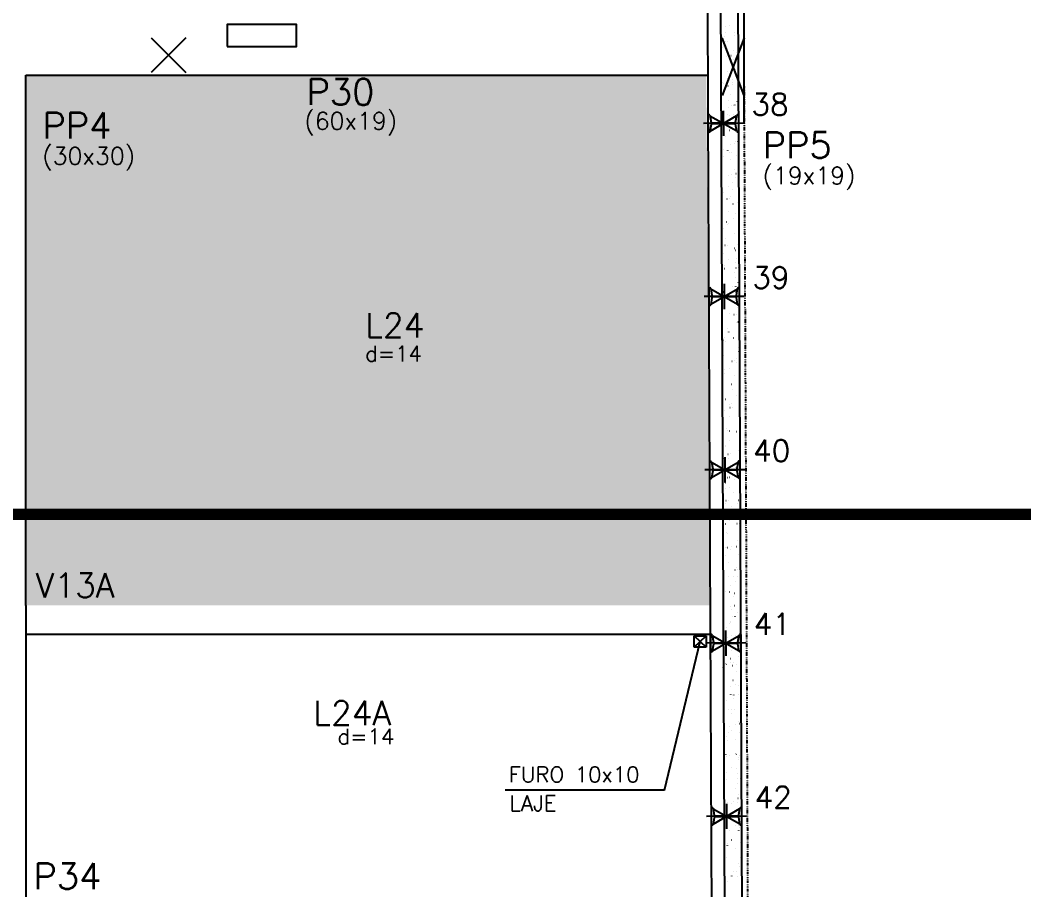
# Model space of a CAD drawing. Extents: x -40810 to 33675, y -2018 to 21213.
# Drawn here: x -3519 to -2638, y 10596 to 11349 of the extents above; entities that cross this region are included whole.
import ezdxf

# ---------------------------------------------------------------- set-up
doc = ezdxf.new("R2010")
doc.units = 0
doc.linetypes.add('ESTILO_TQS_0003', pattern=[1.5, 0.5, -0.4, 0.1, -0.5])
doc.layers.get('0').update_dxf_attribs({"color": 1, "lineweight": 9})
for name, color, linetype in [('1', 5, 'Continuous'), ('10', 7, 'Continuous'), ('12', 3, 'Continuous'), ('13', 7, 'Continuous'), ('130', 24, 'Continuous'), ('19', 5, 'Continuous'), ('24', 5, 'ESTILO_TQS_0003'), ('242', 3, 'Continuous'), ('4', 2, 'Continuous'), ('42', 7, 'Continuous'), ('49', 20, 'Continuous'), ('51', 6, 'Continuous'), ('52', 21, 'Continuous'), ('6', 6, 'Continuous'), ('8', 5, 'Continuous'), ('9', 3, 'Continuous'), ('STEPHANIE', 6, 'Continuous')]:
    doc.layers.add(name, color=color, linetype=linetype)
doc.styles.get("Standard").update_dxf_attribs({"font": 'romans.shx', "width": 0.8})

# ---------------------------------------------------------------- blocks, each defined once
blk = doc.blocks.new('_H9EFD498501-004')
for p, q in [((3963.743841, 3129.511517), (3963.743841, 3129.511517)), ((3963.743841, 3129.511517), (3963.743841, 3129.511517)), ((3963.743841, 3129.511517), (3963.743841, 3129.511517)), ((3967.683641, 3125.729411), (3967.693431, 3125.803769)), ((3967.936705, 3130.441052), (3968.009927, 3130.457285)), ((3971.597815, 3131.252701), (3971.671037, 3131.268934)), ((3975.682413, 3125.54037), (3975.72807, 3125.599872)), ((3978.079411, 3128.664199), (3978.125068, 3128.723701)), ((3963.777037, 3122.131784), (3963.777037, 3122.131784)), ((3963.777037, 3122.131784), (3963.777037, 3122.131784)), ((3963.777037, 3122.131784), (3963.777037, 3122.131784)), ((3963.801768, 3116.633801), (3963.801768, 3116.633801)), ((3963.801768, 3116.633801), (3963.801768, 3116.633801)), ((3964.933177, 3122.182262), (3965.008105, 3122.185534)), ((3966.806392, 3122.264049), (3966.881321, 3122.26732)), ((3968.292591, 3117.629392), (3968.365813, 3117.645625)), ((3969.427389, 3117.388665), (3969.473046, 3117.448166)), ((3975.647969, 3122.65008), (3975.722898, 3122.653352)), ((3963.831179, 3110.095542), (3963.831179, 3110.095542)), ((3963.831179, 3110.095542), (3963.831179, 3110.095542)), ((3963.831179, 3110.095542), (3963.831179, 3110.095542)), ((3965.683506, 3112.509542), (3965.729164, 3112.569043)), ((3966.092854, 3113.646177), (3966.102643, 3113.720535)), ((3977.179957, 3107.82169), (3977.189747, 3107.896048)), ((3963.859695, 3103.756085), (3963.859695, 3103.756085)), ((3963.859695, 3103.756085), (3963.859695, 3103.756085)), ((3963.859695, 3103.756085), (3963.859695, 3103.756085)), ((3963.867453, 3102.031597), (3963.867453, 3102.031597)), ((3963.867453, 3102.031597), (3963.867453, 3102.031597)), ((3964.360153, 3102.053109), (3964.435081, 3102.05638)), ((3964.428645, 3101.005255), (3964.438434, 3101.079613)), ((3969.014589, 3104.898898), (3969.087811, 3104.915131)), ((3972.675699, 3105.710546), (3972.748921, 3105.726779)), ((3974.475516, 3102.494755), (3974.550445, 3102.498026)), ((3976.348731, 3102.576541), (3976.42366, 3102.579813)), ((3963.890458, 3096.917321), (3963.890458, 3096.917321)), ((3963.917623, 3090.87837), (3963.917623, 3090.87837)), ((3963.917623, 3090.87837), (3963.917623, 3090.87837)), ((3969.370475, 3092.087238), (3969.443697, 3092.103471)), ((3975.691959, 3096.519218), (3975.701748, 3096.593577)), ((3975.857643, 3094.143045), (3975.9033, 3094.202546)), ((3978.254641, 3097.266873), (3978.300298, 3097.326375)), ((3963.957868, 3081.93141), (3963.957868, 3081.93141)), ((3965.060915, 3081.97957), (3965.135844, 3081.982841)), ((3965.858736, 3081.112216), (3965.904393, 3081.171718)), ((3969.602619, 3085.991339), (3969.648276, 3086.050841)), ((3973.902492, 3082.365602), (3973.977421, 3082.368873)), ((3974.101171, 3084.435984), (3974.11096, 3084.510342)), ((3963.97261, 3078.654168), (3963.97261, 3078.654168)), ((3963.97261, 3078.654168), (3963.97261, 3078.654168)), ((3963.97261, 3078.654168), (3963.97261, 3078.654168)), ((3963.97555, 3078.000654), (3963.97555, 3078.000654)), ((3963.97555, 3078.000654), (3963.97555, 3078.000654)), ((3963.97555, 3078.000654), (3963.97555, 3078.000654)), ((3970.092473, 3079.356744), (3970.165695, 3079.372977)), ((3972.436962, 3071.795062), (3972.446751, 3071.869421)), ((3973.753583, 3080.168392), (3973.826805, 3080.184625)), ((3964.033477, 3065.122939), (3964.033477, 3065.122939)), ((3964.033477, 3065.122939), (3964.033477, 3065.122939)), ((3970.448359, 3066.545084), (3970.521582, 3066.561317)), ((3978.429871, 3065.869548), (3978.475528, 3065.929049)), ((3964.048284, 3061.831223), (3964.048284, 3061.831223)), ((3964.048284, 3061.831223), (3964.048284, 3061.831223)), ((3964.048284, 3061.831223), (3964.048284, 3061.831223)), ((3969.777849, 3054.594013), (3969.823506, 3054.653515)), ((3970.948963, 3060.492591), (3970.958753, 3060.566949)), ((3972.730039, 3062.210276), (3972.804968, 3062.213548)), ((3974.603254, 3062.292063), (3974.678183, 3062.295334)), ((3974.831467, 3054.626238), (3974.904689, 3054.642471)), ((3976.032873, 3062.745719), (3976.07853, 3062.805221)), ((3964.091404, 3052.245223), (3964.091404, 3052.245223)), ((3964.091404, 3052.245223), (3964.091404, 3052.245223)), ((3964.091404, 3052.245223), (3964.091404, 3052.245223)), ((3964.114041, 3047.212795), (3964.114041, 3047.212795)), ((3964.114041, 3047.212795), (3964.114041, 3047.212795)), ((3964.114041, 3047.212795), (3964.114041, 3047.212795)), ((3966.033966, 3049.71489), (3966.079623, 3049.774392)), ((3969.358175, 3048.409356), (3969.367965, 3048.483715)), ((3971.170357, 3053.814589), (3971.243579, 3053.830822)), ((3964.138699, 3041.731036), (3964.138699, 3041.731036)), ((3964.138699, 3041.731036), (3964.138699, 3041.731036)), ((3964.149331, 3039.367508), (3964.149331, 3039.367508)), ((3964.149331, 3039.367508), (3964.149331, 3039.367508)), ((3971.526244, 3041.00293), (3971.599466, 3041.019163)), ((3972.157015, 3042.081123), (3972.231944, 3042.084394)), ((3967.693966, 3035.768435), (3967.703756, 3035.842793)), ((3972.248241, 3028.272435), (3972.321463, 3028.288668)), ((3975.909351, 3029.084084), (3975.982573, 3029.100317)), ((3976.208102, 3031.348393), (3976.25376, 3031.407895)), ((3978.605101, 3034.472222), (3978.650758, 3034.531724)), ((3978.95728, 3031.282398), (3978.96707, 3031.356757)), ((3964.207258, 3026.489792), (3964.207258, 3026.489792)), ((3964.207258, 3026.489792), (3964.207258, 3026.489792)), ((3964.207258, 3026.489792), (3964.207258, 3026.489792)), ((3964.229114, 3021.630849), (3964.229114, 3021.630849)), ((3964.229114, 3021.630849), (3964.229114, 3021.630849)), ((3964.229114, 3021.630849), (3964.229114, 3021.630849)), ((3966.205968, 3024.465963), (3966.215757, 3024.540321)), ((3969.953079, 3023.196688), (3969.998736, 3023.256189)), ((3970.984562, 3021.925798), (3971.059491, 3021.929069)), ((3972.857777, 3022.007584), (3972.932706, 3022.010856)), ((3977.366492, 3019.199164), (3977.376282, 3019.273522)), ((3964.255472, 3015.771422), (3964.255472, 3015.771422)), ((3964.255472, 3015.771422), (3964.255472, 3015.771422)), ((3964.255472, 3015.771422), (3964.255472, 3015.771422)), ((3964.265185, 3013.612076), (3964.265185, 3013.612076)), ((3964.265185, 3013.612076), (3964.265185, 3013.612076)), ((3964.61518, 3012.382729), (3964.624969, 3012.457087)), ((3966.209196, 3018.317565), (3966.254853, 3018.377066)), ((3972.604128, 3015.460776), (3972.67735, 3015.477009)), ((3964.282095, 3009.852704), (3964.282095, 3009.852704)), ((3964.282095, 3009.852704), (3964.282095, 3009.852704)), ((3964.31953, 3001.530662), (3964.31953, 3001.530662)), ((3964.31953, 3001.530662), (3964.31953, 3001.530662)), ((3970.411538, 3001.796644), (3970.486467, 3001.799916)), ((3973.326125, 3002.730281), (3973.399348, 3002.746514)), ((3975.702283, 3006.558242), (3975.712073, 3006.6326)), ((3976.987235, 3003.541929), (3977.060458, 3003.558162)), ((3978.78033, 3003.074897), (3978.825988, 3003.134398)), ((3964.323112, 3000.734361), (3964.323112, 3000.734361)), ((3964.323112, 3000.734361), (3964.323112, 3000.734361)), ((3964.323112, 3000.734361), (3964.323112, 3000.734361)), ((3974.214285, 2995.255771), (3974.224074, 2995.330129)), ((3976.383332, 2999.951068), (3976.428989, 3000.010569)), ((3964.381039, 2987.856645), (3964.381039, 2987.856645)), ((3964.381039, 2987.856645), (3964.381039, 2987.856645)), ((3964.396902, 2984.330048), (3964.396902, 2984.330048)), ((3964.396902, 2984.330048), (3964.396902, 2984.330048)), ((3964.396902, 2984.330048), (3964.396902, 2984.330048)), ((3966.384426, 2986.920239), (3966.430083, 2986.979741)), ((3970.128309, 2991.799362), (3970.173966, 2991.858864)), ((3973.682012, 2989.918621), (3973.755234, 2989.934854)), ((3964.409945, 2981.430475), (3964.409945, 2981.430475)), ((3964.409945, 2981.430475), (3964.409945, 2981.430475)), ((3964.409945, 2981.430475), (3964.409945, 2981.430475)), ((3969.239085, 2981.641319), (3969.314014, 2981.644591)), ((3971.1123, 2981.723106), (3971.187229, 2981.726377)), ((3972.623497, 2983.172536), (3972.633286, 2983.246895)), ((3974.404009, 2977.188127), (3974.477232, 2977.20436)), ((3978.06512, 2977.999775), (3978.138342, 2978.016008)), ((3964.438966, 2974.97893), (3964.438966, 2974.97893)), ((3964.438966, 2974.97893), (3964.438966, 2974.97893)), ((3964.438966, 2974.97893), (3964.438966, 2974.97893)), ((3970.959288, 2970.531614), (3970.969077, 2970.605973)), ((3976.558562, 2968.553742), (3976.604219, 2968.613244)), ((3978.95556, 2971.677571), (3979.001217, 2971.737072)), ((3964.496893, 2962.101214), (3964.496893, 2962.101214)), ((3964.496893, 2962.101214), (3964.496893, 2962.101214)), ((3964.500361, 2961.330288), (3964.500361, 2961.330288)), ((3964.500361, 2961.330288), (3964.500361, 2961.330288)), ((3968.666061, 2961.512166), (3968.74099, 2961.515437)), ((3969.471289, 2959.229143), (3969.481079, 2959.303501)), ((3970.303538, 2960.402037), (3970.349196, 2960.461538)), ((3974.759896, 2964.376467), (3974.833118, 2964.3927)), ((3978.781424, 2961.953812), (3978.856353, 2961.957084)), ((3964.538333, 2952.888675), (3964.538333, 2952.888675)), ((3964.538333, 2952.888675), (3964.538333, 2952.888675)), ((3964.538333, 2952.888675), (3964.538333, 2952.888675)), ((3964.55482, 2949.223499), (3964.55482, 2949.223499)), ((3964.55482, 2949.223499), (3964.55482, 2949.223499)), ((3964.55482, 2949.223499), (3964.55482, 2949.223499)), ((3966.559656, 2955.522914), (3966.605313, 2955.582415)), ((3975.481894, 2951.645973), (3975.555116, 2951.662205)), ((3979.143004, 2952.457621), (3979.216226, 2952.473854)), ((3964.590776, 2941.2301), (3964.590776, 2941.2301)), ((3964.590776, 2941.2301), (3964.590776, 2941.2301)), ((3964.590776, 2941.2301), (3964.590776, 2941.2301)), ((3967.493608, 2941.356841), (3967.568537, 2941.360112)), ((3967.880501, 2947.145909), (3967.890291, 2947.220267)), ((3969.366823, 2941.438627), (3969.441752, 2941.441899)), ((3978.2084, 2941.824659), (3978.283329, 2941.82793)), ((3978.967605, 2941.321422), (3978.977394, 2941.39578)), ((3979.13079, 2940.280245), (3979.176447, 2940.339747)), ((3964.612747, 2936.345783), (3964.612747, 2936.345783)), ((3964.612747, 2936.345783), (3964.612747, 2936.345783)), ((3966.216292, 2934.504987), (3966.226082, 2934.579345)), ((3975.83778, 2938.834313), (3975.911002, 2938.850546)), ((3976.733792, 2937.156417), (3976.779449, 2937.215918)), ((3964.670674, 2923.468068), (3964.670674, 2923.468068)), ((3964.670674, 2923.468068), (3964.670674, 2923.468068)), ((3964.670674, 2923.468068), (3964.670674, 2923.468068)), ((3964.673733, 2922.788087), (3964.673733, 2922.788087)), ((3964.673733, 2922.788087), (3964.673733, 2922.788087)), ((3964.673733, 2922.788087), (3964.673733, 2922.788087)), ((3964.728294, 2923.202515), (3964.738083, 2923.276874)), ((3966.734886, 2924.125588), (3966.780543, 2924.185089)), ((3970.478768, 2929.004711), (3970.524425, 2929.064212)), ((3976.559778, 2926.103818), (3976.633, 2926.120051)), ((3977.479606, 2930.018951), (3977.489396, 2930.093309)), ((3964.679764, 2921.447302), (3964.679764, 2921.447302)), ((3964.679764, 2921.447302), (3964.679764, 2921.447302)), ((3964.679764, 2921.447302), (3964.679764, 2921.447302)), ((3964.681192, 2921.129913), (3964.681192, 2921.129913)), ((3964.681192, 2921.129913), (3964.681192, 2921.129913)), ((3966.920584, 2921.227687), (3966.995513, 2921.230959)), ((3975.888818, 2917.935716), (3975.898608, 2918.010075)), ((3977.035947, 2921.669334), (3977.110876, 2921.672605)), ((3978.909163, 2921.75112), (3978.984091, 2921.754392)), ((3964.728601, 2910.590352), (3964.728601, 2910.590352)), ((3964.728601, 2910.590352), (3964.728601, 2910.590352)), ((3974.224609, 2905.294794), (3974.234399, 2905.369153)), ((3976.909022, 2905.759091), (3976.954679, 2905.818592)), ((3976.915664, 2913.292159), (3976.988887, 2913.308392)), ((3979.30602, 2908.88292), (3979.351677, 2908.942421)), ((3964.771607, 2901.029726), (3964.771607, 2901.029726)), ((3964.771607, 2901.029726), (3964.771607, 2901.029726)), ((3964.771607, 2901.029726), (3964.771607, 2901.029726)), ((3964.786528, 2897.712636), (3964.786528, 2897.712636)), ((3964.786528, 2897.712636), (3964.786528, 2897.712636)), ((3964.786528, 2897.712636), (3964.786528, 2897.712636)), ((3965.748131, 2901.072362), (3965.82306, 2901.075634)), ((3967.621346, 2901.154149), (3967.696275, 2901.15742)), ((3970.653998, 2897.607385), (3970.699655, 2897.666887)), ((3976.462923, 2901.54018), (3976.537852, 2901.543452)), ((3977.637662, 2900.561664), (3977.710884, 2900.577897)), ((3964.821195, 2890.005928), (3964.821195, 2890.005928)), ((3964.821195, 2890.005928), (3964.821195, 2890.005928)), ((3964.821195, 2890.005928), (3964.821195, 2890.005928)), ((3966.910115, 2892.728262), (3966.955772, 2892.787764)), ((3972.736611, 2893.992323), (3972.7464, 2894.066681)), ((3977.993549, 2887.750005), (3978.066771, 2887.766238)), ((3964.844455, 2884.834921), (3964.886775, 2884.844303)), ((3964.844455, 2884.834921), (3964.844455, 2884.834921)), ((3964.862023, 2880.929539), (3964.862023, 2880.929539)), ((3964.862023, 2880.929539), (3964.862023, 2880.929539)), ((3965.175107, 2880.943209), (3965.250035, 2880.94648)), ((3971.145823, 2881.909089), (3971.155612, 2881.983447)), ((3975.29047, 2881.384855), (3975.365399, 2881.388127)), ((3977.163686, 2881.466642), (3977.238614, 2881.469913)), ((3964.902383, 2871.957205), (3964.902383, 2871.957205)), ((3964.902383, 2871.957205), (3964.902383, 2871.957205)), ((3964.902383, 2871.957205), (3964.902383, 2871.957205)), ((3977.084252, 2874.361765), (3977.129909, 2874.421267)), ((3978.715546, 2875.01951), (3978.788768, 2875.035743)), ((3979.48125, 2877.485594), (3979.526907, 2877.545096)), ((3964.952438, 2860.829352), (3964.952438, 2860.829352)), ((3965.875869, 2860.86967), (3965.950798, 2860.872942)), ((3967.085345, 2861.330937), (3967.131002, 2861.390438)), ((3969.481614, 2869.268167), (3969.491403, 2869.342525)), ((3970.829228, 2866.21006), (3970.874885, 2866.269561)), ((3974.717446, 2861.255702), (3974.792375, 2861.258973)), ((3979.071433, 2862.20785), (3979.144655, 2862.224083)), ((3964.96031, 2859.07949), (3964.96031, 2859.07949)), ((3964.962626, 2858.564555), (3964.962626, 2858.564555)), ((3964.962626, 2858.564555), (3964.962626, 2858.564555)), ((3964.962626, 2858.564555), (3964.962626, 2858.564555)), ((3965.891437, 2859.285916), (3965.964659, 2859.302149)), ((3967.993615, 2857.965695), (3968.003405, 2858.040054)), ((3979.15414, 2852.698896), (3979.163929, 2852.773255)), ((3965.018237, 2846.201774), (3965.018237, 2846.201774)), ((3965.018237, 2846.201774), (3965.018237, 2846.201774)), ((3965.018237, 2846.201774), (3965.018237, 2846.201774)), ((3966.402827, 2845.882461), (3966.412617, 2845.956819)), ((3977.259482, 2842.96444), (3977.305139, 2843.023941)), ((3979.65648, 2846.088268), (3979.702137, 2846.14777)), ((3979.79343, 2849.477356), (3979.866652, 2849.493589)), ((3965.042854, 2840.729165), (3965.042854, 2840.729165)), ((3965.042854, 2840.729165), (3965.042854, 2840.729165)), ((3965.042854, 2840.729165), (3965.042854, 2840.729165)), ((3965.065371, 2835.723469), (3965.065371, 2835.723469)), ((3965.065371, 2835.723469), (3965.065371, 2835.723469)), ((3971.004458, 2834.812734), (3971.050115, 2834.872236)), ((3973.544993, 2841.100377), (3973.619922, 2841.103648)), ((3975.418208, 2841.182163), (3975.493137, 2841.185434)), ((3977.489931, 2840.057974), (3977.49972, 2840.132333)), ((3965.076164, 2833.324059), (3965.076164, 2833.324059)), ((3965.104057, 2827.123182), (3965.104057, 2827.123182)), ((3965.104057, 2827.123182), (3965.104057, 2827.123182)), ((3965.104057, 2827.123182), (3965.104057, 2827.123182)), ((3966.969321, 2833.743761), (3967.042543, 2833.759994)), ((3967.260575, 2829.933611), (3967.306232, 2829.993112)), ((3976.001932, 2828.755503), (3976.011722, 2828.829861)), ((3965.133269, 2820.628978), (3965.133269, 2820.628978)), ((3965.133269, 2820.628978), (3965.133269, 2820.628978)), ((3965.134091, 2820.446343), (3965.134091, 2820.446343)), ((3965.134091, 2820.446343), (3965.134091, 2820.446343)), ((3965.134091, 2820.446343), (3965.134091, 2820.446343)), ((3972.971969, 2820.971223), (3973.046898, 2820.974495)), ((3974.411144, 2816.672269), (3974.420934, 2816.746627)), ((3968.047205, 2808.201607), (3968.120427, 2808.21784)), ((3977.434711, 2811.567114), (3977.480368, 2811.626615)), ((3979.831709, 2814.690943), (3979.877367, 2814.750444)), ((3965.192018, 2807.568627), (3965.192018, 2807.568627)), ((3965.223685, 2800.528791), (3965.223685, 2800.528791)), ((3965.223685, 2800.528791), (3965.223685, 2800.528791)), ((3965.223685, 2800.528791), (3965.223685, 2800.528791)), ((3971.179688, 2803.415408), (3971.225345, 2803.47491)), ((3971.799516, 2800.815898), (3971.874445, 2800.81917)), ((3972.746935, 2804.031347), (3972.756725, 2804.105705)), ((3973.672731, 2800.897684), (3973.74766, 2800.900956)), ((3965.245488, 2795.681808), (3965.245488, 2795.681808)), ((3965.245488, 2795.681808), (3965.245488, 2795.681808)), ((3965.245488, 2795.681808), (3965.245488, 2795.681808)), ((3965.249945, 2794.690912), (3965.249945, 2794.690912)), ((3965.249945, 2794.690912), (3965.249945, 2794.690912)), ((3965.249945, 2794.690912), (3965.249945, 2794.690912)), ((3967.435805, 2798.536285), (3967.481462, 2798.595787)), ((3971.258937, 2792.728875), (3971.268726, 2792.803234)), ((3965.307872, 2781.813196), (3965.307872, 2781.813196)), ((3965.307872, 2781.813196), (3965.307872, 2781.813196)), ((3965.307872, 2781.813196), (3965.307872, 2781.813196)), ((3965.463979, 2781.847804), (3965.537201, 2781.864037)), ((3969.125089, 2782.659453), (3969.198311, 2782.675686)), ((3980.006939, 2783.293617), (3980.052596, 2783.353119)), ((3965.3141, 2780.428604), (3965.3141, 2780.428604)), ((3965.3141, 2780.428604), (3965.3141, 2780.428604)), ((3969.668149, 2780.645641), (3969.677938, 2780.719999)), ((3971.226492, 2780.686745), (3971.301421, 2780.690016)), ((3977.609941, 2780.169788), (3977.655598, 2780.22929)), ((3965.365799, 2768.935481), (3965.365799, 2768.935481)), ((3965.365799, 2768.935481), (3965.365799, 2768.935481)), ((3965.386918, 2764.240435), (3965.386918, 2764.240435)), ((3965.386918, 2764.240435), (3965.386918, 2764.240435)), ((3965.386918, 2764.240435), (3965.386918, 2764.240435)), ((3965.819866, 2769.036145), (3965.893088, 2769.052378)), ((3967.611035, 2767.13896), (3967.656692, 2767.198461)), ((3968.00394, 2768.004719), (3968.013729, 2768.079077)), ((3971.354918, 2772.018083), (3971.400575, 2772.077584)), ((3965.404516, 2760.328417), (3965.404516, 2760.328417)), ((3965.404516, 2760.328417), (3965.404516, 2760.328417)), ((3965.404516, 2760.328417), (3965.404516, 2760.328417)), ((3965.423726, 2756.057765), (3965.423726, 2756.057765)), ((3965.423726, 2756.057765), (3965.423726, 2756.057765)), ((3965.423726, 2756.057765), (3965.423726, 2756.057765)), ((3966.515941, 2756.702248), (3966.525731, 2756.776606)), ((3966.541863, 2756.30565), (3966.615085, 2756.321883)), ((3970.054039, 2760.53142), (3970.128968, 2760.534691)), ((3970.202973, 2757.117299), (3970.276195, 2757.133532)), ((3971.927254, 2760.613206), (3972.002183, 2760.616477)), ((3979.267254, 2763.518683), (3979.277043, 2763.593041)), ((3965.457008, 2748.658852), (3965.457008, 2748.658852)), ((3965.457008, 2748.658852), (3965.457008, 2748.658852)), ((3965.457008, 2748.658852), (3965.457008, 2748.658852)), ((3977.676466, 2751.435449), (3977.686255, 2751.509807)), ((3977.785171, 2748.772463), (3977.830828, 2748.831964)), ((3980.182169, 2751.896291), (3980.227826, 2751.955793)), ((3965.481653, 2743.18005), (3965.481653, 2743.18005)), ((3965.481653, 2743.18005), (3965.481653, 2743.18005)), ((3965.494931, 2740.22823), (3965.494931, 2740.22823)), ((3965.494931, 2740.22823), (3965.494931, 2740.22823)), ((3966.89775, 2743.493991), (3966.970972, 2743.510224)), ((3969.481015, 2740.402266), (3969.555944, 2740.405538)), ((3971.530147, 2740.620757), (3971.575804, 2740.680259)), ((3976.012257, 2738.794527), (3976.022046, 2738.868885)), ((3979.596378, 2740.843912), (3979.671307, 2740.847184)), ((3965.528349, 2732.799062), (3965.528349, 2732.799062)), ((3965.528349, 2732.799062), (3965.528349, 2732.799062)), ((3965.528349, 2732.799062), (3965.528349, 2732.799062)), ((3965.53958, 2730.302334), (3965.53958, 2730.302334)), ((3965.53958, 2730.302334), (3965.53958, 2730.302334)), ((3965.53958, 2730.302334), (3965.53958, 2730.302334)), ((3967.619747, 2730.763496), (3967.69297, 2730.779729)), ((3967.786265, 2735.741634), (3967.831922, 2735.801136)), ((3971.280857, 2731.575144), (3971.35408, 2731.591377)), ((3965.585347, 2720.128043), (3965.585347, 2720.128043)), ((3965.585347, 2720.128043), (3965.585347, 2720.128043)), ((3965.585347, 2720.128043), (3965.585347, 2720.128043)), ((3968.308562, 2720.246941), (3968.383491, 2720.250212)), ((3970.181777, 2720.328727), (3970.256706, 2720.331999)), ((3974.524258, 2727.492055), (3974.534048, 2727.566414)), ((3979.023354, 2720.714759), (3979.098283, 2720.71803)), ((3980.357399, 2720.498966), (3980.403056, 2720.558467)), ((3965.597507, 2717.424618), (3965.597507, 2717.424618)), ((3965.597507, 2717.424618), (3965.597507, 2717.424618)), ((3967.975634, 2717.951836), (3968.048856, 2717.968069)), ((3972.93347, 2715.408821), (3972.94326, 2715.483179)), ((3977.960401, 2717.375137), (3978.006058, 2717.434639)), ((3965.655434, 2704.546903), (3965.655434, 2704.546903)), ((3965.655434, 2704.546903), (3965.655434, 2704.546903)), ((3965.655434, 2704.546903), (3965.655434, 2704.546903)), ((3967.961494, 2704.344308), (3968.007152, 2704.40381)), ((3968.697631, 2705.221342), (3968.770854, 2705.237575)), ((3971.269261, 2702.767899), (3971.279051, 2702.842257)), ((3971.705377, 2709.223431), (3971.751034, 2709.282933)), ((3972.358742, 2706.03299), (3972.431964, 2706.049223)), ((3965.66978, 2701.357688), (3965.66978, 2701.357688)), ((3965.66978, 2701.357688), (3965.66978, 2701.357688)), ((3965.66978, 2701.357688), (3965.66978, 2701.357688)), ((3965.675762, 2700.027856), (3965.675762, 2700.027856)), ((3965.675762, 2700.027856), (3965.675762, 2700.027856)), ((3967.735538, 2700.117788), (3967.810467, 2700.121059)), ((3977.850901, 2700.559434), (3977.92583, 2700.562705)), ((3979.724117, 2700.64122), (3979.799045, 2700.644492)), ((3965.713361, 2691.669187), (3965.713361, 2691.669187)), ((3965.713361, 2691.669187), (3965.713361, 2691.669187)), ((3969.053518, 2692.409682), (3969.12674, 2692.425915)), ((3969.781263, 2691.465428), (3969.791052, 2691.539786)), ((3978.135631, 2685.977811), (3978.181288, 2686.037313)), ((3980.532629, 2689.10164), (3980.578286, 2689.161142)), ((3965.766178, 2679.927669), (3965.766178, 2679.927669)), ((3965.766178, 2679.927669), (3965.766178, 2679.927669)), ((3965.766178, 2679.927669), (3965.766178, 2679.927669)), ((3965.771288, 2678.791472), (3965.771288, 2678.791472)), ((3965.771288, 2678.791472), (3965.771288, 2678.791472)), ((3965.771288, 2678.791472), (3965.771288, 2678.791472)), ((3966.563085, 2679.962462), (3966.638014, 2679.965734)), ((3968.190475, 2679.382193), (3968.200264, 2679.456552)), ((3968.4363, 2680.044249), (3968.511229, 2680.04752)), ((3969.775516, 2679.679188), (3969.848738, 2679.69542)), ((3971.880607, 2677.826106), (3971.926264, 2677.885607)), ((3973.436626, 2680.490836), (3973.509848, 2680.507069)), ((3977.277877, 2680.43028), (3977.352806, 2680.433552)), ((3965.811211, 2669.916315), (3965.811211, 2669.916315)), ((3965.811211, 2669.916315), (3965.811211, 2669.916315)), ((3965.811211, 2669.916315), (3965.811211, 2669.916315)), ((3968.136724, 2672.946983), (3968.182381, 2673.006484)), ((3979.277578, 2673.557707), (3979.287368, 2673.632065)), ((3965.829215, 2665.913756), (3965.829215, 2665.913756)), ((3965.829215, 2665.913756), (3965.829215, 2665.913756)), ((3965.848646, 2661.594235), (3965.848646, 2661.594235)), ((3965.856593, 2659.827482), (3965.856593, 2659.827482)), ((3965.856593, 2659.827482), (3965.856593, 2659.827482)), ((3965.990061, 2659.833309), (3966.064989, 2659.83658)), ((3966.526266, 2666.741271), (3966.536055, 2666.81563)), ((3970.131402, 2666.867528), (3970.204624, 2666.883761)), ((3976.105424, 2660.274955), (3976.180353, 2660.278227)), ((3977.78958, 2662.255235), (3977.799369, 2662.329594)), ((3977.97864, 2660.356742), (3978.053568, 2660.360013)), ((3965.887143, 2653.036041), (3965.887143, 2653.036041)), ((3965.887143, 2653.036041), (3965.887143, 2653.036041)), ((3965.887143, 2653.036041), (3965.887143, 2653.036041)), ((3970.8534, 2654.137033), (3970.926622, 2654.153266)), ((3974.51451, 2654.948682), (3974.587732, 2654.964915)), ((3976.198792, 2650.172001), (3976.208581, 2650.246359)), ((3978.310861, 2654.580486), (3978.356518, 2654.639987)), ((3980.707859, 2657.704315), (3980.753516, 2657.763816)), ((3968.311954, 2641.549657), (3968.357611, 2641.609159)), ((3971.209286, 2641.325374), (3971.282509, 2641.341607)), ((3972.055837, 2646.42878), (3972.101494, 2646.488282)), ((3965.94507, 2640.158325), (3965.94507, 2640.158325)), ((3965.94507, 2640.158325), (3965.94507, 2640.158325)), ((3965.947008, 2639.727295), (3965.947008, 2639.727295)), ((3965.952642, 2638.474942), (3965.960613, 2638.48533)), ((3965.952642, 2638.474942), (3965.952642, 2638.474942)), ((3965.952642, 2638.474942), (3965.952642, 2638.474942)), ((3966.690823, 2639.75977), (3966.765752, 2639.763042)), ((3974.534583, 2637.531079), (3974.544372, 2637.605437)), ((3975.5324, 2640.145802), (3975.607329, 2640.149073)), ((3966.002997, 2627.280609), (3966.002997, 2627.280609)), ((3966.002997, 2627.280609), (3966.002997, 2627.280609)), ((3966.002997, 2627.280609), (3966.002997, 2627.280609)), ((3971.931284, 2628.594879), (3972.004506, 2628.611112)), ((3973.046584, 2626.228608), (3973.056374, 2626.302966)), ((3975.592394, 2629.406528), (3975.665616, 2629.422761)), ((3978.48609, 2623.18316), (3978.531748, 2623.242662)), ((3980.883089, 2626.306989), (3980.928746, 2626.36649)), ((3966.037424, 2619.627108), (3966.037424, 2619.627108)), ((3966.037424, 2619.627108), (3966.037424, 2619.627108)), ((3966.037424, 2619.627108), (3966.037424, 2619.627108)), ((3966.060924, 2614.402894), (3966.060924, 2614.402894)), ((3966.060924, 2614.402894), (3966.060924, 2614.402894)), ((3971.455796, 2614.145373), (3971.465586, 2614.219732)), ((3972.231067, 2615.031455), (3972.276724, 2615.090956)), ((3972.287171, 2615.78322), (3972.360393, 2615.799453)), ((3974.359947, 2619.990477), (3974.434876, 2619.993748)), ((3976.233163, 2620.072263), (3976.308091, 2620.075535)), ((3966.094073, 2607.033568), (3966.135843, 2607.088004)), ((3966.094073, 2607.033568), (3966.094073, 2607.033568)), ((3966.094073, 2607.033568), (3966.094073, 2607.033568)), ((3968.487184, 2610.152332), (3968.532841, 2610.211833)), ((3966.118851, 2601.525178), (3966.118851, 2601.525178)), ((3966.118851, 2601.525178), (3966.118851, 2601.525178)), ((3966.118851, 2601.525178), (3966.118851, 2601.525178)), ((3966.127839, 2599.526921), (3966.127839, 2599.526921)), ((3966.127839, 2599.526921), (3966.127839, 2599.526921)), ((3969.791587, 2601.504451), (3969.801377, 2601.57881)), ((3973.009168, 2603.052725), (3973.08239, 2603.068958)), ((3973.786923, 2599.861323), (3973.861852, 2599.864595)), ((3976.670278, 2603.864373), (3976.7435, 2603.880606)), ((3981.054901, 2597.018415), (3981.064691, 2597.092774)), ((3966.176778, 2588.647463), (3966.176778, 2588.647463)), ((3966.176778, 2588.647463), (3966.176778, 2588.647463)), ((3968.303589, 2590.20198), (3968.313378, 2590.276338)), ((3973.365055, 2590.241065), (3973.438277, 2590.257298)), ((3978.66132, 2591.785835), (3978.706977, 2591.845336)), ((3981.058318, 2594.909663), (3981.103975, 2594.969165)), ((3966.218255, 2579.426733), (3966.218255, 2579.426733)), ((3966.218255, 2579.426733), (3966.218255, 2579.426733)), ((3966.218255, 2579.426733), (3966.218255, 2579.426733)), ((3972.406297, 2583.634129), (3972.451954, 2583.69363)), ((3972.61447, 2579.705998), (3972.689399, 2579.70927)), ((3974.487685, 2579.787785), (3974.562614, 2579.791056)), ((3979.464113, 2584.935181), (3979.473903, 2585.009539)), ((3966.234705, 2575.769747), (3966.234705, 2575.769747)), ((3966.234705, 2575.769747), (3966.234705, 2575.769747)), ((3966.234705, 2575.769747), (3966.234705, 2575.769747)), ((3966.235504, 2575.592195), (3966.235504, 2575.592195)), ((3966.235504, 2575.592195), (3966.235504, 2575.592195)), ((3966.240283, 2574.529618), (3966.240283, 2574.529618)), ((3966.240283, 2574.529618), (3966.240283, 2574.529618)), ((3966.265416, 2575.631177), (3966.311073, 2575.690679)), ((3966.712801, 2578.118746), (3966.72259, 2578.193104)), ((3968.662414, 2578.755006), (3968.708071, 2578.814507)), ((3974.087052, 2577.510571), (3974.160274, 2577.526804)), ((3977.748162, 2578.322219), (3977.821384, 2578.338452)), ((3977.799905, 2572.294259), (3977.809694, 2572.368617)), ((3966.292632, 2562.892032), (3966.292632, 2562.892032)), ((3966.292632, 2562.892032), (3966.292632, 2562.892032)), ((3974.442939, 2564.698911), (3974.516161, 2564.715144)), ((3981.233548, 2563.512338), (3981.279205, 2563.571839)), ((3966.30867, 2559.326546), (3966.30867, 2559.326546)), ((3966.30867, 2559.326546), (3966.30867, 2559.326546)), ((3972.041446, 2559.576845), (3972.116375, 2559.580116)), ((3976.311906, 2560.991788), (3976.321695, 2561.066146)), ((3978.826046, 2552.780065), (3978.899269, 2552.796298)), ((3978.83655, 2560.388509), (3978.882207, 2560.44801)), ((3966.350559, 2550.014316), (3966.350559, 2550.014316)), ((3966.350559, 2550.014316), (3966.350559, 2550.014316)), ((3966.350559, 2550.014316), (3966.350559, 2550.014316)), ((3966.376934, 2544.150822), (3966.376934, 2544.150822)), ((3966.376934, 2544.150822), (3966.376934, 2544.150822)), ((3966.440645, 2544.233851), (3966.486303, 2544.293353)), ((3968.837644, 2547.35768), (3968.883301, 2547.417182)), ((3972.581526, 2552.236803), (3972.627184, 2552.296305)), ((3974.721118, 2548.908553), (3974.730907, 2548.982912)), ((3975.164936, 2551.968416), (3975.238159, 2551.984649)), ((3966.399086, 2539.226359), (3966.399086, 2539.226359)), ((3966.399086, 2539.226359), (3966.399086, 2539.226359)), ((3966.399086, 2539.226359), (3966.399086, 2539.226359)), ((3966.408486, 2537.1366), (3966.408486, 2537.1366)), ((3966.408486, 2537.1366), (3966.408486, 2537.1366)), ((3970.868993, 2539.42152), (3970.943922, 2539.424791)), ((3972.742208, 2539.503306), (3972.817137, 2539.506578)), ((3973.056909, 2536.267631), (3973.066698, 2536.34199)), ((3975.520823, 2539.156757), (3975.594045, 2539.17299)), ((3976.242821, 2526.426262), (3976.316043, 2526.442495)), ((3979.01178, 2528.991183), (3979.057437, 2529.050685)), ((3979.903931, 2527.237911), (3979.977153, 2527.254144)), ((3981.408778, 2532.115012), (3981.431162, 2532.144184)), ((3966.466413, 2524.258885), (3966.466413, 2524.258885)), ((3966.466413, 2524.258885), (3966.466413, 2524.258885)), ((3966.466413, 2524.258885), (3966.466413, 2524.258885)), ((3966.489501, 2519.126172), (3966.489501, 2519.126172)), ((3966.489501, 2519.126172), (3966.489501, 2519.126172)), ((3970.295969, 2519.292366), (3970.370898, 2519.295638)), ((3971.56891, 2524.96516), (3971.5787, 2525.039518)), ((3972.756756, 2520.839478), (3972.802413, 2520.898979)), ((3980.411332, 2519.734013), (3980.486261, 2519.737284)), ((3966.518365, 2512.709448), (3966.518365, 2512.709448)), ((3966.518365, 2512.709448), (3966.518365, 2512.709448)), ((3966.52434, 2511.381169), (3966.52434, 2511.381169)), ((3966.52434, 2511.381169), (3966.52434, 2511.381169)), ((3966.615875, 2512.836526), (3966.661532, 2512.896027)), ((3969.012873, 2515.960355), (3969.058531, 2516.019856)), ((3969.978122, 2512.881926), (3969.987912, 2512.956284)), ((3976.598707, 2513.614603), (3976.671929, 2513.630836)), ((3968.313913, 2500.241004), (3968.323703, 2500.315362)), ((3977.320705, 2500.884108), (3977.393927, 2500.900341)), ((3980.981815, 2501.695757), (3981.055037, 2501.71199)), ((3981.065226, 2507.057439), (3981.075016, 2507.131797)), ((3966.579917, 2499.025985), (3966.579917, 2499.025985)), ((3966.579917, 2499.025985), (3966.579917, 2499.025985)), ((3966.579917, 2499.025985), (3966.579917, 2499.025985)), ((3966.582267, 2498.503454), (3966.582267, 2498.503454)), ((3966.582267, 2498.503454), (3966.582267, 2498.503454)), ((3966.582267, 2498.503454), (3966.582267, 2498.503454)), ((3969.123516, 2499.137041), (3969.198445, 2499.140313)), ((3970.996731, 2499.218828), (3971.07166, 2499.222099)), ((3979.18701, 2497.593858), (3979.232667, 2497.653359)), ((3979.577227, 2495.754968), (3979.587017, 2495.829326)), ((3979.838308, 2499.604859), (3979.913237, 2499.608131)), ((3966.631921, 2487.465001), (3966.631921, 2487.465001)), ((3966.631921, 2487.465001), (3966.631921, 2487.465001)), ((3966.631921, 2487.465001), (3966.631921, 2487.465001)), ((3966.640194, 2485.625738), (3966.640194, 2485.625738)), ((3966.640194, 2485.625738), (3966.640194, 2485.625738)), ((3966.825915, 2488.938532), (3966.835704, 2489.012891)), ((3969.188103, 2484.563029), (3969.23376, 2484.622531)), ((3972.931986, 2489.442152), (3972.977643, 2489.501654)), ((3977.676591, 2488.072449), (3977.749814, 2488.088681)), ((3977.98644, 2483.671733), (3977.996229, 2483.746092)), ((3966.659796, 2481.268075), (3966.659796, 2481.268075)), ((3966.659796, 2481.268075), (3966.659796, 2481.268075)), ((3966.670332, 2478.925798), (3966.670332, 2478.925798)), ((3966.670332, 2478.925798), (3966.670332, 2478.925798)), ((3966.791105, 2481.4392), (3966.836762, 2481.498702)), ((3968.550492, 2479.007888), (3968.625421, 2479.011159)), ((3978.398589, 2475.341954), (3978.471811, 2475.358187)), ((3978.665855, 2479.449534), (3978.740784, 2479.452805)), ((3980.539071, 2479.53132), (3980.613999, 2479.534592)), ((3966.698121, 2472.748023), (3966.698121, 2472.748023)), ((3966.698121, 2472.748023), (3966.698121, 2472.748023)), ((3966.698121, 2472.748023), (3966.698121, 2472.748023)), ((3976.322231, 2471.030811), (3976.33202, 2471.10517)), ((3979.36224, 2466.196532), (3979.407897, 2466.256033)), ((3966.756048, 2459.870307), (3966.756048, 2459.870307)), ((3966.756048, 2459.870307), (3966.756048, 2459.870307)), ((3966.760748, 2458.825611), (3966.760748, 2458.825611)), ((3966.760748, 2458.825611), (3966.760748, 2458.825611)), ((3966.760748, 2458.825611), (3966.760748, 2458.825611)), ((3967.378039, 2458.852563), (3967.452968, 2458.855834)), ((3969.251254, 2458.934349), (3969.326183, 2458.93762)), ((3973.107216, 2458.044826), (3973.152873, 2458.104328)), ((3974.834232, 2459.72834), (3974.844021, 2459.802698)), ((3978.092831, 2459.320381), (3978.16776, 2459.323652)), ((3978.754475, 2462.530294), (3978.827698, 2462.546527)), ((3966.801227, 2449.826702), (3966.801227, 2449.826702)), ((3966.801227, 2449.826702), (3966.801227, 2449.826702)), ((3966.813975, 2446.992591), (3966.813975, 2446.992591)), ((3966.813975, 2446.992591), (3966.813975, 2446.992591)), ((3966.813975, 2446.992591), (3966.813975, 2446.992591)), ((3966.966335, 2450.041875), (3967.011992, 2450.101376)), ((3969.363333, 2453.165703), (3969.40899, 2453.225205)), ((3973.243444, 2447.645106), (3973.253233, 2447.719464)), ((3979.476473, 2449.7998), (3979.549695, 2449.816033)), ((3966.851163, 2438.725424), (3966.879944, 2438.726681)), ((3966.851163, 2438.725424), (3966.851163, 2438.725424)), ((3966.851163, 2438.725424), (3966.851163, 2438.725424)), ((3976.920378, 2439.165055), (3976.995307, 2439.168327)), ((3978.793594, 2439.246842), (3978.868522, 2439.250113)), ((3966.871903, 2434.114876), (3966.871903, 2434.114876)), ((3966.871903, 2434.114876), (3966.871903, 2434.114876)), ((3971.579235, 2435.004184), (3971.589025, 2435.078542)), ((3979.537469, 2434.799206), (3979.583127, 2434.858708)), ((3979.83236, 2436.98814), (3979.905582, 2437.004373)), ((3966.92983, 2421.23716), (3966.92983, 2421.23716)), ((3966.92983, 2421.23716), (3966.92983, 2421.23716)), ((3966.92983, 2421.23716), (3966.92983, 2421.23716)), ((3969.538563, 2421.768378), (3969.58422, 2421.827879)), ((3970.091236, 2423.701712), (3970.101026, 2423.776071)), ((3973.282446, 2426.647501), (3973.328103, 2426.707002)), ((3980.554357, 2424.257645), (3980.627579, 2424.273878)), ((3966.941579, 2418.625237), (3966.941579, 2418.625237)), ((3966.942658, 2418.385328), (3966.942658, 2418.385328)), ((3966.942658, 2418.385328), (3966.942658, 2418.385328)), ((3967.141565, 2418.644549), (3967.187222, 2418.70405)), ((3967.505777, 2418.64987), (3967.580706, 2418.653142)), ((3976.347354, 2419.035902), (3976.422283, 2419.039173)), ((3981.251761, 2418.434913), (3981.261551, 2418.509272)), ((3966.987757, 2408.359445), (3966.987757, 2408.359445)), ((3967.730248, 2408.524051), (3967.80347, 2408.540284)), ((3968.500448, 2411.618478), (3968.510238, 2411.692836)), ((3979.587552, 2405.793991), (3979.597342, 2405.86835)), ((3979.712699, 2403.401881), (3979.758356, 2403.461382)), ((3980.910244, 2411.445986), (3980.983466, 2411.462219)), ((3967.023558, 2400.400384), (3967.023558, 2400.400384)), ((3967.023558, 2400.400384), (3967.023558, 2400.400384)), ((3967.031994, 2398.52505), (3967.031994, 2398.52505)), ((3967.031994, 2398.52505), (3967.031994, 2398.52505)), ((3967.031994, 2398.52505), (3967.031994, 2398.52505)), ((3967.045684, 2395.481729), (3967.045684, 2395.481729)), ((3967.045684, 2395.481729), (3967.045684, 2395.481729)), ((3967.045684, 2395.481729), (3967.045684, 2395.481729)), ((3973.457676, 2395.250175), (3973.503333, 2395.309677)), ((3975.174901, 2398.880577), (3975.24983, 2398.883848)), ((3977.048117, 2398.962363), (3977.123045, 2398.965635)), ((3978.099554, 2394.49152), (3978.109343, 2394.565878)), ((3981.632241, 2398.715491), (3981.705464, 2398.731724)), ((3967.084089, 2386.943955), (3967.084089, 2386.943955)), ((3967.084089, 2386.943955), (3967.084089, 2386.943955)), ((3967.316795, 2387.247223), (3967.362452, 2387.306725)), ((3969.713793, 2390.371052), (3969.75945, 2390.430554)), ((3981.988128, 2385.903832), (3982.06135, 2385.920065))]:
    blk.add_line(p, q)

msp = doc.modelspace()

# ---------------------------------------------------------------- linework, layer by layer
at = {"layer": '1'}
for p, q in [((-2922.671, 11266.951), (-2928.251, 12730.699)), ((-2891.753, 11259.588), (-2891.753, 11417.093)), ((-2917.273, 10066.976), (-2922.671, 11266.951)), ((-3513.753, 10842.113), (-3513.753, 10559.113)), ((-3513.753, 10817.113), (-2920.647, 10817.113))]:
    msp.add_line(p, q, dxfattribs=at)
for points in [[(-3513.753, 10842.113), (-3513.753, 11301.113)], [(-3513.753, 11301.113), (-3393.753, 11301.113)], [(-3393.753, 11301.113), (-3297.253, 11301.113)], [(-3297.253, 11301.113), (-2922.803, 11301.113)]]:
    msp.add_lwpolyline(points, dxfattribs=at)
at = {"layer": '130'}
for points in [[(-3513.753, 11301.113), (-2924.494, 11301.113), (-2920.647, 10842.113)], [(-3513.753, 11301.113), (-2920.647, 10842.113), (-3513.753, 10842.113)], [(-3513.753, 11301.113), (-3513.753, 10842.113), (-3513.753, 10842.113)]]:
    msp.add_solid(points, dxfattribs=at)
at = {"layer": '24'}
msp.add_line((-2895.908, 12208.914), (-2878.751, 8394.773), dxfattribs=at)
at = {"layer": '242'}
msp.add_line((-2901.253, 11322.113), (-2901.253, 11322.113), dxfattribs=at)
at = {"layer": '4'}
msp.add_lwpolyline([(-3339.253, 11326.113), (-3279.253, 11326.113), (-3279.253, 11345.113), (-3339.253, 11345.113), (-3339.253, 11326.113)], dxfattribs=at)
at = {"layer": '42'}
for p, q in [((-2960.558, 10682.096), (-2929.797, 10810.945)), ((-2934.926, 10815.945), (-2924.669, 10815.945)), ((-2934.926, 10805.945), (-2934.926, 10815.945)), ((-2934.926, 10815.945), (-2924.669, 10805.945)), ((-2934.926, 10805.945), (-2924.669, 10815.945)), ((-2924.669, 10815.945), (-2924.669, 10805.945)), ((-2924.669, 10805.945), (-2934.926, 10805.945)), ((-2960.558, 10682.096), (-3098.475, 10682.096))]:
    msp.add_line(p, q, dxfattribs=at)
at = {"layer": '49'}
for p, q in [((-2918.255, 12730.677), (-2906.273, 10067.025)), ((-2903.255, 12730.677), (-2883.773, 8399.746))]:
    msp.add_line(p, q, dxfattribs=at)
at = {"layer": '51'}
for p, q in [((-2922.671, 11266.951), (-2921.917, 11266.955)), ((-2922.603, 11251.951), (-2922.671, 11266.951)), ((-2921.306, 11266.475), (-2920.214, 11260.339)), ((-2909.686, 11270.419), (-2909.588, 11248.601)), ((-2899.068, 11260.434), (-2898.031, 11266.579)), ((-2897.425, 11267.065), (-2896.671, 11267.068)), ((-2896.671, 11267.068), (-2896.603, 11252.068)), ((-2892.288, 11259.588), (-2926.986, 11259.432)), ((-2920.206, 11258.586), (-2921.243, 11252.441)), ((-2921.239, 11266.101), (-2898.035, 11252.919)), ((-2921.18, 11252.814), (-2898.095, 11266.205)), ((-2919.604, 11259.859), (-2899.675, 11259.948)), ((-2899.671, 11259.161), (-2919.599, 11259.072)), ((-2897.968, 11252.545), (-2899.061, 11258.681)), ((-2921.849, 11251.955), (-2922.603, 11251.951)), ((-2896.603, 11252.068), (-2897.358, 11252.065)), ((-2921.996, 11116.976), (-2921.242, 11116.979)), ((-2921.929, 11101.976), (-2921.996, 11116.976)), ((-2909.012, 11120.443), (-2908.913, 11098.625)), ((-2896.75, 11117.089), (-2895.996, 11117.093)), ((-2895.996, 11117.093), (-2895.929, 11102.093)), ((-2891.614, 11109.612), (-2926.311, 11109.456)), ((-2920.631, 11116.499), (-2919.539, 11110.363)), ((-2919.531, 11108.61), (-2920.568, 11102.465)), ((-2920.565, 11116.126), (-2897.36, 11102.943)), ((-2920.505, 11102.839), (-2897.42, 11116.23)), ((-2918.929, 11109.883), (-2899, 11109.972)), ((-2898.997, 11109.186), (-2918.925, 11109.096)), ((-2898.394, 11110.458), (-2897.357, 11116.604)), ((-2897.294, 11102.57), (-2898.386, 11108.705)), ((-2921.174, 11101.979), (-2921.929, 11101.976)), ((-2895.929, 11102.093), (-2896.683, 11102.089)), ((-2908.337, 10970.443), (-2908.239, 10948.625)), ((-2896.076, 10967.089), (-2895.322, 10967.093)), ((-2895.322, 10967.093), (-2895.254, 10952.093)), ((-2890.939, 10959.612), (-2925.636, 10959.456)), ((-2921.321, 10966.976), (-2920.567, 10966.979)), ((-2921.254, 10951.976), (-2921.321, 10966.976)), ((-2919.956, 10966.499), (-2918.864, 10960.363)), ((-2918.856, 10958.61), (-2919.893, 10952.465)), ((-2919.89, 10966.126), (-2896.685, 10952.943)), ((-2919.83, 10952.839), (-2896.745, 10966.23)), ((-2918.255, 10959.883), (-2898.325, 10959.972)), ((-2898.322, 10959.186), (-2918.25, 10959.096)), ((-2897.719, 10960.458), (-2896.682, 10966.604)), ((-2896.619, 10952.57), (-2897.711, 10958.705)), ((-2920.5, 10951.979), (-2921.254, 10951.976)), ((-2895.254, 10952.093), (-2896.008, 10952.089)), ((-2907.662, 10820.443), (-2907.564, 10798.625)), ((-2890.264, 10809.612), (-2924.962, 10809.456)), ((-2920.647, 10816.976), (-2919.892, 10816.979)), ((-2920.579, 10801.976), (-2920.647, 10816.976)), ((-2919.282, 10816.499), (-2918.19, 10810.363)), ((-2919.215, 10816.126), (-2896.011, 10802.943)), ((-2919.155, 10802.839), (-2896.07, 10816.23)), ((-2917.58, 10809.883), (-2897.651, 10809.972)), ((-2897.647, 10809.186), (-2917.575, 10809.096)), ((-2897.044, 10810.458), (-2896.007, 10816.604)), ((-2895.944, 10802.57), (-2897.036, 10808.705)), ((-2895.401, 10817.089), (-2894.647, 10817.093)), ((-2894.647, 10817.093), (-2894.579, 10802.093)), ((-2919.825, 10801.979), (-2920.579, 10801.976)), ((-2918.182, 10808.61), (-2919.219, 10802.465)), ((-2894.579, 10802.093), (-2895.333, 10802.089)), ((-2906.987, 10670.443), (-2906.889, 10648.625)), ((-2889.59, 10659.612), (-2924.287, 10659.456)), ((-2919.972, 10666.976), (-2919.218, 10666.979)), ((-2919.904, 10651.976), (-2919.972, 10666.976)), ((-2918.607, 10666.499), (-2917.515, 10660.363)), ((-2918.541, 10666.126), (-2895.336, 10652.943)), ((-2918.481, 10652.839), (-2895.396, 10666.23)), ((-2916.905, 10659.883), (-2896.976, 10659.972)), ((-2896.972, 10659.186), (-2916.9, 10659.096)), ((-2896.37, 10660.458), (-2895.333, 10666.604)), ((-2894.726, 10667.089), (-2893.972, 10667.093)), ((-2893.972, 10667.093), (-2893.905, 10652.093)), ((-2919.15, 10651.979), (-2919.904, 10651.976)), ((-2917.507, 10658.61), (-2918.544, 10652.465)), ((-2895.27, 10652.57), (-2896.362, 10658.705)), ((-2893.905, 10652.093), (-2894.659, 10652.089))]:
    msp.add_line(p, q, dxfattribs=at)
for centre, start, end in [((-2921.914, 11266.33), 13.396504, 90.257729), ((-2897.422, 11266.44), 90.257729, 167.118955), ((-2919.606, 11260.484), 193.396581, 270.362725), ((-2919.596, 11258.447), 90.257729, 167.118955), ((-2899.678, 11260.573), 270.257729, 347.118955), ((-2899.669, 11258.536), 13.396504, 90.257729), ((-2921.852, 11252.58), 270.257729, 347.118955), ((-2897.36, 11252.69), 193.396504, 270.257729), ((-2921.239, 11116.354), 13.396504, 90.257729), ((-2896.748, 11116.464), 90.257729, 167.118955), ((-2918.931, 11110.508), 193.396581, 270.362725), ((-2918.922, 11108.471), 90.257729, 167.118955), ((-2899.003, 11110.597), 270.257729, 347.118955), ((-2898.994, 11108.561), 13.396504, 90.257729), ((-2921.177, 11102.604), 270.257729, 347.118955), ((-2896.686, 11102.714), 193.396504, 270.257729), ((-2896.073, 10966.464), 90.257729, 167.118955), ((-2920.564, 10966.354), 13.396504, 90.257729), ((-2918.256, 10960.508), 193.396581, 270.362725), ((-2918.247, 10958.471), 90.257729, 167.118955), ((-2898.328, 10960.597), 270.257729, 347.118955), ((-2898.319, 10958.561), 13.396504, 90.257729), ((-2920.503, 10952.604), 270.257729, 347.118955), ((-2896.011, 10952.714), 193.396504, 270.257729), ((-2919.89, 10816.354), 13.396504, 90.257729), ((-2917.582, 10810.508), 193.396581, 270.362725), ((-2917.572, 10808.471), 90.257729, 167.118955), ((-2897.654, 10810.597), 270.257729, 347.118955), ((-2897.644, 10808.561), 13.396504, 90.257729), ((-2895.398, 10816.464), 90.257729, 167.118955), ((-2919.828, 10802.604), 270.257729, 347.118955), ((-2895.336, 10802.714), 193.396504, 270.257729), ((-2919.215, 10666.354), 13.396504, 90.257729), ((-2916.907, 10660.508), 193.396581, 270.362725), ((-2916.898, 10658.471), 90.257729, 167.118955), ((-2896.979, 10660.597), 270.257729, 347.118955), ((-2896.97, 10658.561), 13.396504, 90.257729), ((-2894.723, 10666.464), 90.257729, 167.118955), ((-2919.153, 10652.604), 270.257729, 347.118955), ((-2894.662, 10652.714), 193.396504, 270.257729)]:
    msp.add_arc(centre, 0.625, start, end, dxfattribs=at)
at = {"layer": '6'}
for p, q in [((-3375.253, 11333.613), (-3405.253, 11303.613)), ((-3405.253, 11333.613), (-3375.253, 11303.613)), ((-2891.753, 11283.613), (-2910.753, 11333.613)), ((-2891.753, 11333.613), (-2910.753, 11283.613))]:
    msp.add_line(p, q, dxfattribs=at)
at = {"layer": 'STEPHANIE', "linetype": 'Continuous', "const_width": 10}
msp.add_lwpolyline([(-6899.403, 10976.125), (-4178.727, 10976.125), (-4178.727, 10609.85), (-3635.661, 10609.85), (-3635.661, 10920.999), (-2643.32, 10920.999)], dxfattribs=at)

# ---------------------------------------------------------------- block references
at = {"layer": '19'}
msp.add_blockref('_H9EFD498501-004', (-6875.753, 8212.613), dxfattribs=at)

# ---------------------------------------------------------------- texts
at = {"layer": '10'}
for s, p in [('L24', (-3219.838, 11074.187)), ('L24A', (-3264.733, 10738.503))]:
    msp.add_text(s, height=21, dxfattribs=at).set_placement(p)
at = {"layer": '12'}
for s, p in [('(60x19)', (-3272.485, 11254.036)), ('(30x30)', (-3499.437, 11223.77)), ('(19x19)', (-2875.654, 11206.807))]:
    msp.add_text(s, height=15, dxfattribs=at).set_placement(p)
at = {"layer": '13'}
for p in [(-3219.838, 11053.292), (-3243.771, 10721.874)]:
    msp.add_text('d=14', height=13.5, dxfattribs=at).set_placement(p)
at = {"layer": '42'}
for s, p in [('FURO 10x10', (-3095.591, 10688.995)), ('LAJE', (-3094.746, 10664.137))]:
    msp.add_text(s, height=13.5, dxfattribs=at).set_placement(p)
at = {"layer": '52'}
for s, p in [('38', (-2885.252, 11266.606)), ('39', (-2884.577, 11116.63)), ('40', (-2883.902, 10966.63)), ('41', (-2883.227, 10816.63)), ('42', (-2882.553, 10666.63))]:
    msp.add_text(s, height=18.75, dxfattribs=at).set_placement(p)
at = {"layer": '8'}
msp.add_text('V13A', height=21, dxfattribs=at).set_placement((-3505.248, 10849.099))
at = {"layer": '9'}
for s, p in [('P30', (-3270.704, 11275.414)), ('PP4', (-3499.437, 11246.27)), ('PP5', (-2875.654, 11229.307)), ('P34', (-3507.216, 10596.499))]:
    msp.add_text(s, height=22.5, dxfattribs=at).set_placement(p)

doc.saveas('drawing.dxf')
